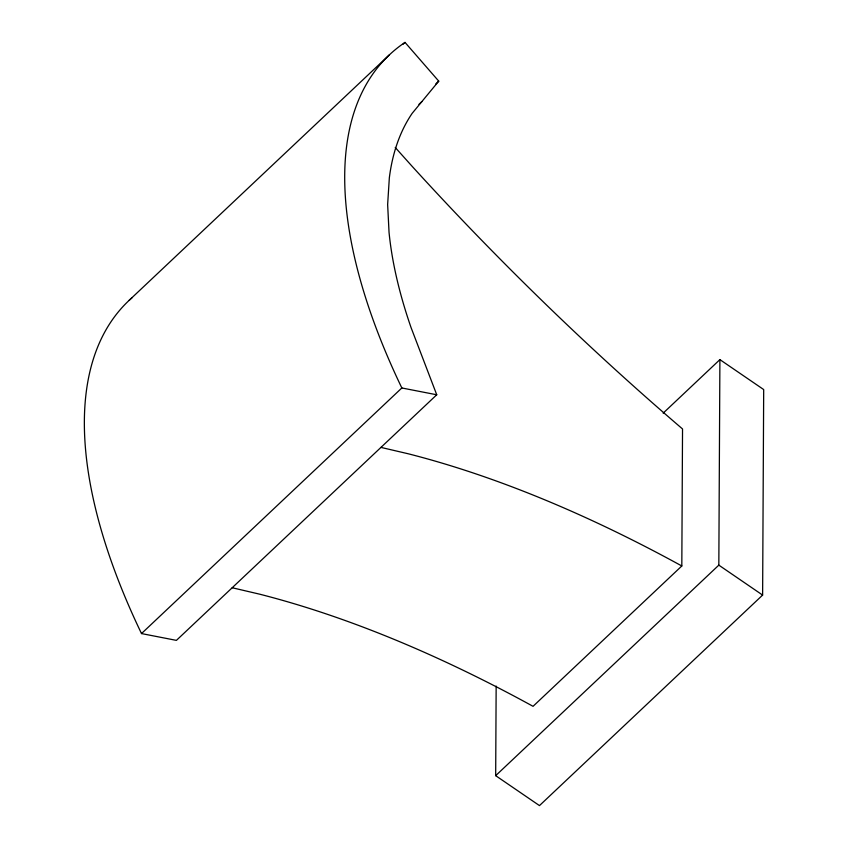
<?xml version="1.0" encoding="UTF-8"?>
<svg xmlns="http://www.w3.org/2000/svg" width="848" height="848" viewBox="0 0 848 848"><rect width="100%" height="100%" fill="white"/><g stroke="black" fill="none" stroke-linecap="round" stroke-linejoin="round"><path stroke-width="1.27" d="M663.157 413.156L719.899 359.616L763.688 389.561L762.617 595.084L539.476 805.6L495.677 775.666L496.154 686.074M232.193 587.749L259.636 594.172A1154.361 526.47 46.7 0 1 533.053 706.32L681.813 565.976L682.534 428.961A1407.574 641.947 46.7 0 1 411.895 166.07L395.232 147.478M495.677 775.666L718.828 565.139L719.899 359.616M403.086 44.213L405.015 42.4L438.745 81.143L412.149 113.367A529.661 241.563 46.7 0 0 389.338 177.836L387.642 204.548L389.041 232.352A529.82 241.627 46.7 0 0 411.026 327.487L436.741 394.776L176.405 640.378L141.499 633.573A585.989 267.247 46.7 0 1 132.065 297.701M129.129 300.362L389.465 54.76M435.851 83.867L438.745 81.143M418.965 104.336L421.848 101.612M141.499 633.573L401.835 387.971A585.989 267.247 46.7 0 1 405.015 42.4M401.835 387.971L436.741 394.776M380.953 447.405L408.397 453.818A1154.361 526.47 46.7 0 1 681.813 565.976M718.828 565.139L762.617 595.084"/></g></svg>
